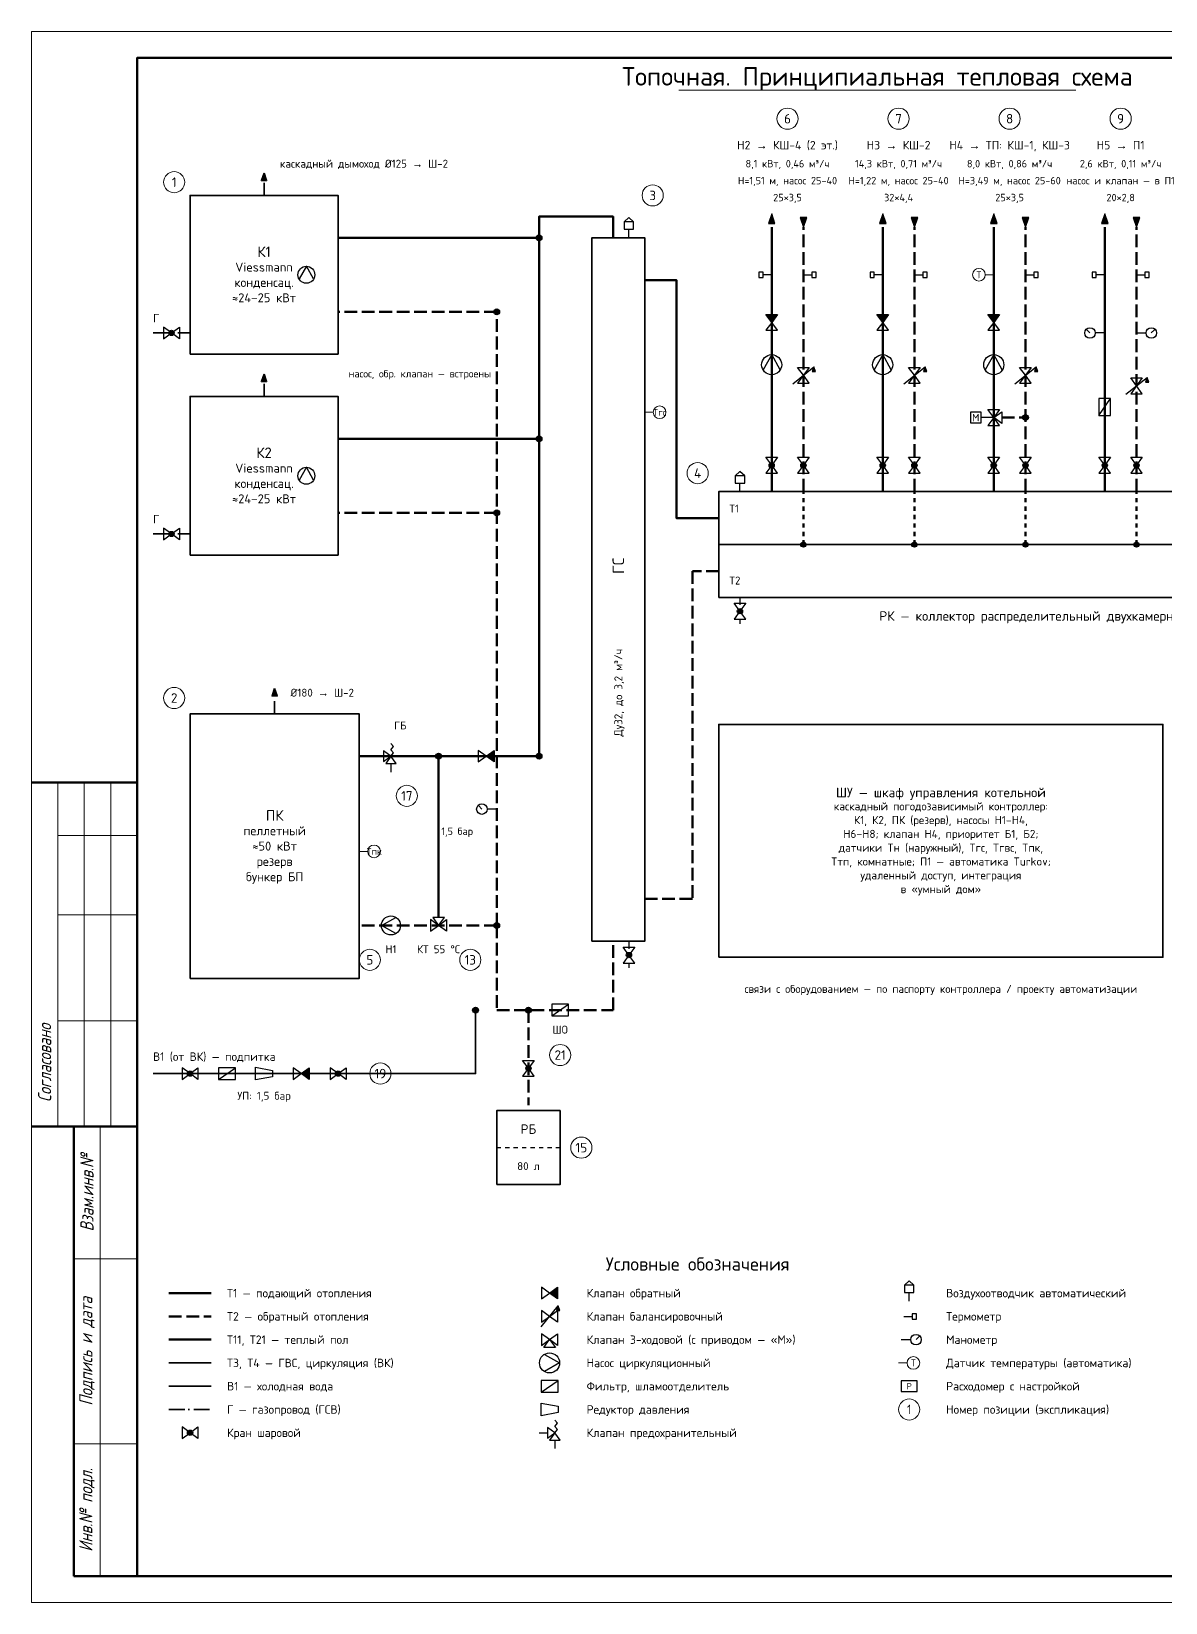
# Paper-space layout 'Лист' of a CAD drawing. Header units: millimetres. Extents: x 0 to 420, y 0 to 297.
# Drawn here: x 0 to 214.5, y 0 to 297 of the extents above; entities that cross this region are included whole.
import ezdxf
from ezdxf.enums import TextEntityAlignment as Align

# ---------------------------------------------------------------- set-up
doc = ezdxf.new("R2010")
doc.units = ezdxf.units.MM
for name, pattern in [('ОВ_ПУНКТ', [160, 80, -80]), ('ОВ_ШП', [460, 300, -80, 0, -80]), ('ОВ_ШТРИХ', [330, 240, -90])]:
    doc.linetypes.add(name, pattern=pattern)
for name, color, linetype, lineweight in [('ОВ_автоматика', 8, 'Continuous', 18), ('ОВ_арматура', 7, 'Continuous', 25), ('ОВ_В1', 4, 'Continuous', 35), ('ОВ_Г', 42, 'Continuous', 35), ('ОВ_дымоход', 8, 'Continuous', 35), ('ОВ_марки', 7, 'Continuous', 18), ('ОВ_оборуд', 7, 'Continuous', 35), ('ОВ_Т1', 1, 'Continuous', 50), ('ОВ_Т11', 6, 'Continuous', 35), ('ОВ_Т2', 5, 'Continuous', 50), ('ОВ_Т21', 4, 'Continuous', 35), ('ОВ_Т3', 3, 'Continuous', 35), ('ОВ_текст', 7, 'Continuous', 18), ('Рамка', 7, 'Continuous', 50), ('Таблицы', 7, 'Continuous', 18), ('Текст', 7, 'Continuous', 18), ('Тонкие', 8, 'Continuous', 13)]:
    doc.layers.add(name, color=color, linetype=linetype, lineweight=lineweight)
doc.styles.add('GOST', font='isocpeur.ttf', dxfattribs={"width": 0.9})
doc.styles.add('GOST_I', font='isocpeur.ttf', dxfattribs={"width": 0.8})

psp = doc.layouts.new('Лист')

# ---------------------------------------------------------------- hatches: boundary and pattern name
at = {"layer": 'ОВ_арматура'}
for points in [[(140, 262.5), (139.37, 260.7), (140.63, 260.7)], [(146, 260), (146.63, 261.8), (145.37, 261.8)], [(161, 262.5), (160.37, 260.7), (161.63, 260.7)], [(167, 260), (167.63, 261.8), (166.37, 261.8)], [(182, 262.5), (181.37, 260.7), (182.63, 260.7)], [(188, 260), (188.63, 261.8), (187.37, 261.8)], [(203, 262.5), (202.37, 260.7), (203.63, 260.7)], [(209, 260), (209.63, 261.8), (208.37, 261.8)], [(140, 242), (138.9, 243.5), (141.1, 243.5)], [(161, 242), (159.9, 243.5), (162.1, 243.5)], [(182, 242), (180.9, 243.5), (183.1, 243.5)], [(148, 233.6), (147.685, 232.7), (148.315, 232.7)], [(169, 233.6), (168.685, 232.7), (169.315, 232.7)], [(190, 233.6), (189.685, 232.7), (190.315, 232.7)], [(211, 231.6), (210.685, 230.7), (211.315, 230.7)], [(86, 160), (87.5, 161.1), (87.5, 158.9)], [(51, 100), (52.5, 101.1), (52.5, 98.9)], [(98, 58.5), (99.5, 59.6), (99.5, 57.4)], [(99.6, 56.1), (99.285, 55.2), (99.915, 55.2)]]:
    psp.add_hatch(color=7, dxfattribs=at).paths.add_polyline_path(points)
h = psp.add_hatch(color=7, dxfattribs=at)
edge = h.paths.add_edge_path()
edge.add_arc((96, 258), 0.55, 0, 360)
h = psp.add_hatch(color=7, dxfattribs=at)
edge = h.paths.add_edge_path()
edge.add_arc((88, 244), 0.55, 0, 360)
h = psp.add_hatch(color=7, dxfattribs=at)
edge = h.paths.add_edge_path()
edge.add_arc((26.5, 240), 0.5, 0, 360)
h = psp.add_hatch(color=7, dxfattribs=at)
edge = h.paths.add_edge_path()
edge.add_arc((188, 224), 0.55, 0, 360)
h = psp.add_hatch(color=7, dxfattribs=at)
edge = h.paths.add_edge_path()
edge.add_arc((96, 220), 0.55, 0, 360)
h = psp.add_hatch(color=7, dxfattribs=at)
edge = h.paths.add_edge_path()
edge.add_arc((140, 215), 0.5, 0, 360)
h = psp.add_hatch(color=7, dxfattribs=at)
edge = h.paths.add_edge_path()
edge.add_arc((146, 215), 0.5, 0, 360)
h = psp.add_hatch(color=7, dxfattribs=at)
edge = h.paths.add_edge_path()
edge.add_arc((161, 215), 0.5, 0, 360)
h = psp.add_hatch(color=7, dxfattribs=at)
edge = h.paths.add_edge_path()
edge.add_arc((167, 215), 0.5, 0, 360)
h = psp.add_hatch(color=7, dxfattribs=at)
edge = h.paths.add_edge_path()
edge.add_arc((182, 215), 0.5, 0, 360)
h = psp.add_hatch(color=7, dxfattribs=at)
edge = h.paths.add_edge_path()
edge.add_arc((188, 215), 0.5, 0, 360)
h = psp.add_hatch(color=7, dxfattribs=at)
edge = h.paths.add_edge_path()
edge.add_arc((203, 215), 0.5, 0, 360)
h = psp.add_hatch(color=7, dxfattribs=at)
edge = h.paths.add_edge_path()
edge.add_arc((209, 215), 0.5, 0, 360)
h = psp.add_hatch(color=7, dxfattribs=at)
edge = h.paths.add_edge_path()
edge.add_arc((88, 206), 0.55, 0, 360)
h = psp.add_hatch(color=7, dxfattribs=at)
edge = h.paths.add_edge_path()
edge.add_arc((26.5, 202), 0.5, 0, 360)
h = psp.add_hatch(color=7, dxfattribs=at)
edge = h.paths.add_edge_path()
edge.add_arc((146, 200), 0.5, 0, 360)
h = psp.add_hatch(color=7, dxfattribs=at)
edge = h.paths.add_edge_path()
edge.add_arc((167, 200), 0.5, 0, 360)
h = psp.add_hatch(color=7, dxfattribs=at)
edge = h.paths.add_edge_path()
edge.add_arc((188, 200), 0.5, 0, 360)
h = psp.add_hatch(color=7, dxfattribs=at)
edge = h.paths.add_edge_path()
edge.add_arc((209, 200), 0.5, 0, 360)
h = psp.add_hatch(color=7, dxfattribs=at)
edge = h.paths.add_edge_path()
edge.add_arc((134, 187.4), 0.5, 0, 360)
h = psp.add_hatch(color=7, dxfattribs=at)
edge = h.paths.add_edge_path()
edge.add_arc((77, 160), 0.55, 0, 360)
h = psp.add_hatch(color=7, dxfattribs=at)
edge = h.paths.add_edge_path()
edge.add_arc((96, 160), 0.55, 0, 360)
h = psp.add_hatch(color=7, dxfattribs=at)
edge = h.paths.add_edge_path()
edge.add_arc((88, 128), 0.55, 0, 360)
h = psp.add_hatch(color=7, dxfattribs=at)
edge = h.paths.add_edge_path()
edge.add_arc((113, 122.4), 0.5, 0, 360)
h = psp.add_hatch(color=7, dxfattribs=at)
edge = h.paths.add_edge_path()
edge.add_arc((84, 112), 0.55, 0, 360)
h = psp.add_hatch(color=7, dxfattribs=at)
edge = h.paths.add_edge_path()
edge.add_arc((94, 112), 0.55, 0, 360)
h = psp.add_hatch(color=7, dxfattribs=at)
edge = h.paths.add_edge_path()
edge.add_arc((94, 101), 0.5, 0, 360)
h = psp.add_hatch(color=7, dxfattribs=at)
edge = h.paths.add_edge_path()
edge.add_arc((30, 100), 0.5, 0, 360)
h = psp.add_hatch(color=7, dxfattribs=at)
edge = h.paths.add_edge_path()
edge.add_arc((58, 100), 0.5, 0, 360)
h = psp.add_hatch(color=7, dxfattribs=at)
edge = h.paths.add_edge_path()
edge.add_arc((30, 32.1), 0.5, 0, 360)
at = {"layer": 'ОВ_дымоход'}
for points in [[(44, 270.2), (43.51, 268.8), (44.49, 268.8)], [(44, 232.2), (43.51, 230.8), (44.49, 230.8)], [(46, 172.8), (45.51, 171.4), (46.49, 171.4)]]:
    psp.add_hatch(color=7, dxfattribs=at).paths.add_polyline_path(points)

# ---------------------------------------------------------------- linework, layer by layer
at = {"layer": 'ОВ_автоматика'}
for points in [[(182, 251), (180.4, 251)], [(116, 225), (117.6, 225)], [(62, 142), (63.6, 142)], [(164, 45.3), (165.6, 45.3)]]:
    psp.add_lwpolyline(points, dxfattribs=at)
for centre in [(179.2, 251), (118.8, 225), (64.8, 142), (166.8, 45.3)]:
    psp.add_circle(centre, 1.2, dxfattribs=at)
at = {"layer": 'ОВ_арматура'}
for points in [[(112.1, 261), (113, 261.8)], [(113.9, 261), (113, 261.8)], [(113, 258), (113, 259.6)], [(53.36, 250.2), (52, 252.6), (50.64, 250.2)], [(140, 251), (138.4, 251)], [(146, 251), (147.6, 251)], [(161, 251), (159.4, 251)], [(167, 251), (168.6, 251)], [(188, 251), (189.6, 251)], [(203, 251), (201.4, 251)], [(209, 251), (210.6, 251)], [(200.2, 240), (199.6, 240.6)], [(211.8, 240), (212.4, 240.6)], [(203, 240), (201.2, 240)], [(209, 240), (210.8, 240)], [(141.615, 233.05), (140, 235.9), (138.385, 233.05)], [(162.615, 233.05), (161, 235.9), (159.385, 233.05)], [(183.615, 233.05), (182, 235.9), (180.385, 233.05)], [(144, 230.4), (148, 233.6)], [(165, 230.4), (169, 233.6)], [(186, 230.4), (190, 233.6)], [(207, 228.4), (211, 231.6)], [(201.9, 224.4), (204.1, 227.6)], [(182, 224), (179.6, 224)], [(53.36, 212.2), (52, 214.6), (50.64, 212.2)], [(133.1, 213), (134, 213.8)], [(134.9, 213), (134, 213.8)], [(134, 210), (134, 211.6)], [(134, 190), (134, 188.6)], [(134, 185.9), (134, 185)], [(68, 160), (68.5, 160.6), (68, 161.2), (68.5, 161.8), (68, 162.4)], [(65, 160), (66.6, 160)], [(68, 158.6), (68, 157)], [(85.2, 150), (84.6, 150.6)], [(88, 150), (86.2, 150)], [(68.9, 126.47), (66.2, 128), (68.9, 129.53)], [(113, 125), (113, 123.6)], [(113, 120.9), (113, 120)], [(98.4, 110.9), (101.6, 113.1)], [(35.4, 98.9), (38.6, 101.1)], [(165.1, 60), (166, 60.8)], [(166.9, 60), (166, 60.8)], [(166, 57), (166, 58.6)], [(96.4, 52.1), (99.6, 56.1)], [(165, 54.1), (166.6, 54.1)], [(164.5, 49.7), (166.3, 49.7)], [(167.3, 49.7), (167.9, 50.3)], [(97.05, 46.915), (99.9, 45.3), (97.05, 43.685)], [(96.4, 39.8), (99.6, 42)], [(99, 32.1), (99.5, 32.7), (99, 33.3), (99.5, 33.9), (99, 34.5)], [(96, 32.1), (97.6, 32.1)], [(99, 30.7), (99, 29.1)]]:
    psp.add_lwpolyline(points, dxfattribs=at)
for points in [[(140, 262.5), (139.37, 260.7), (140.63, 260.7)], [(146, 260), (146.63, 261.8), (145.37, 261.8)], [(161, 262.5), (160.37, 260.7), (161.63, 260.7)], [(167, 260), (167.63, 261.8), (166.37, 261.8)], [(182, 262.5), (181.37, 260.7), (182.63, 260.7)], [(188, 260), (188.63, 261.8), (187.37, 261.8)], [(203, 262.5), (202.37, 260.7), (203.63, 260.7)], [(209, 260), (209.63, 261.8), (208.37, 261.8)], [(112.1, 259.6), (113.9, 259.6), (113.9, 261), (112.1, 261)], [(137.6, 250.5), (138.4, 250.5), (138.4, 251.5), (137.6, 251.5)], [(147.6, 250.5), (148.4, 250.5), (148.4, 251.5), (147.6, 251.5)], [(158.6, 250.5), (159.4, 250.5), (159.4, 251.5), (158.6, 251.5)], [(168.6, 250.5), (169.4, 250.5), (169.4, 251.5), (168.6, 251.5)], [(189.6, 250.5), (190.4, 250.5), (190.4, 251.5), (189.6, 251.5)], [(200.6, 250.5), (201.4, 250.5), (201.4, 251.5), (200.6, 251.5)], [(210.6, 250.5), (211.4, 250.5), (211.4, 251.5), (210.6, 251.5)], [(26.5, 240), (25, 241.1), (25, 238.9)], [(26.5, 240), (28, 241.1), (28, 238.9)], [(140, 242), (138.9, 243.5), (141.1, 243.5)], [(140, 242), (138.9, 240.5), (141.1, 240.5)], [(161, 242), (159.9, 243.5), (162.1, 243.5)], [(161, 242), (159.9, 240.5), (162.1, 240.5)], [(182, 242), (180.9, 243.5), (183.1, 243.5)], [(182, 242), (180.9, 240.5), (183.1, 240.5)], [(146, 232), (144.9, 233.5), (147.1, 233.5)], [(146, 232), (144.9, 230.5), (147.1, 230.5)], [(148, 233.6), (147.685, 232.7), (148.315, 232.7)], [(167, 232), (165.9, 233.5), (168.1, 233.5)], [(167, 232), (165.9, 230.5), (168.1, 230.5)], [(169, 233.6), (168.685, 232.7), (169.315, 232.7)], [(188, 232), (186.9, 233.5), (189.1, 233.5)], [(188, 232), (186.9, 230.5), (189.1, 230.5)], [(190, 233.6), (189.685, 232.7), (190.315, 232.7)], [(209, 230), (207.9, 231.5), (210.1, 231.5)], [(209, 230), (207.9, 228.5), (210.1, 228.5)], [(211, 231.6), (210.685, 230.7), (211.315, 230.7)], [(201.9, 224.4), (204.1, 224.4), (204.1, 227.6), (201.9, 227.6)], [(177.6, 223), (179.6, 223), (179.6, 225), (177.6, 225)], [(182, 224), (180.9, 225.5), (183.1, 225.5)], [(182, 224), (180.9, 222.5), (183.1, 222.5)], [(182, 224), (183.5, 225.1), (183.5, 222.9)], [(140, 215), (138.9, 216.5), (141.1, 216.5)], [(140, 215), (138.9, 213.5), (141.1, 213.5)], [(146, 215), (144.9, 216.5), (147.1, 216.5)], [(146, 215), (144.9, 213.5), (147.1, 213.5)], [(161, 215), (159.9, 216.5), (162.1, 216.5)], [(161, 215), (159.9, 213.5), (162.1, 213.5)], [(167, 215), (165.9, 216.5), (168.1, 216.5)], [(167, 215), (165.9, 213.5), (168.1, 213.5)], [(182, 215), (180.9, 216.5), (183.1, 216.5)], [(182, 215), (180.9, 213.5), (183.1, 213.5)], [(188, 215), (186.9, 216.5), (189.1, 216.5)], [(188, 215), (186.9, 213.5), (189.1, 213.5)], [(203, 215), (201.9, 216.5), (204.1, 216.5)], [(203, 215), (201.9, 213.5), (204.1, 213.5)], [(209, 215), (207.9, 216.5), (210.1, 216.5)], [(209, 215), (207.9, 213.5), (210.1, 213.5)], [(133.1, 211.6), (134.9, 211.6), (134.9, 213), (133.1, 213)], [(26.5, 202), (25, 203.1), (25, 200.9)], [(26.5, 202), (28, 203.1), (28, 200.9)], [(134, 187.4), (132.9, 188.9), (135.1, 188.9)], [(134, 187.4), (132.9, 185.9), (135.1, 185.9)], [(68, 160), (66.6, 161), (66.6, 159)], [(86, 160), (84.5, 161.1), (84.5, 158.9)], [(86, 160), (87.5, 161.1), (87.5, 158.9)], [(68, 160), (67, 158.6), (69, 158.6)], [(77, 128), (75.5, 129.1), (75.5, 126.9)], [(77, 128), (78.1, 129.5), (75.9, 129.5)], [(77, 128), (78.5, 129.1), (78.5, 126.9)], [(113, 122.4), (111.9, 123.9), (114.1, 123.9)], [(113, 122.4), (111.9, 120.9), (114.1, 120.9)], [(98.4, 110.9), (101.6, 110.9), (101.6, 113.1), (98.4, 113.1)], [(30, 100), (28.5, 101.1), (28.5, 98.9)], [(30, 100), (31.5, 101.1), (31.5, 98.9)], [(35.4, 98.9), (38.6, 98.9), (38.6, 101.1), (35.4, 101.1)], [(42.4, 98.8), (42.4, 101.2), (45.6, 100.6), (45.6, 99.4)], [(51, 100), (49.5, 101.1), (49.5, 98.9)], [(51, 100), (52.5, 101.1), (52.5, 98.9)], [(58, 100), (56.5, 101.1), (56.5, 98.9)], [(58, 100), (59.5, 101.1), (59.5, 98.9)], [(94, 101), (92.9, 102.5), (95.1, 102.5)], [(94, 101), (92.9, 99.5), (95.1, 99.5)], [(98, 58.5), (96.5, 59.6), (96.5, 57.4)], [(98, 58.5), (99.5, 59.6), (99.5, 57.4)], [(165.1, 58.6), (166.9, 58.6), (166.9, 60), (165.1, 60)], [(98, 54.1), (96.5, 55.2), (96.5, 53)], [(98, 54.1), (99.5, 55.2), (99.5, 53)], [(99.6, 56.1), (99.285, 55.2), (99.915, 55.2)], [(166.6, 53.6), (167.4, 53.6), (167.4, 54.6), (166.6, 54.6)], [(98, 49.7), (96.5, 50.8), (96.5, 48.6)], [(98, 49.7), (99.5, 50.8), (99.5, 48.6)], [(98, 49.7), (99.1, 48.2), (96.9, 48.2)], [(96.4, 39.8), (99.6, 39.8), (99.6, 42), (96.4, 42)], [(164.5, 39.9), (167.5, 39.9), (167.5, 41.9), (164.5, 41.9)], [(96.4, 35.3), (96.4, 37.7), (99.6, 37.1), (99.6, 35.9)], [(30, 32.1), (28.5, 33.2), (28.5, 31)], [(30, 32.1), (31.5, 33.2), (31.5, 31)], [(99, 32.1), (97.6, 33.1), (97.6, 31.1)], [(99, 32.1), (98, 30.7), (100, 30.7)]]:
    psp.add_lwpolyline(points, close=True, dxfattribs=at)
at = {"layer": 'ОВ_арматура', "linetype": 'ОВ_ПУНКТ', "ltscale": 0.01}
psp.add_lwpolyline([(88, 86), (100, 86)], dxfattribs=at)
at = {"layer": 'ОВ_арматура'}
for centre, radius in [((96, 258), 0.55), ((52, 251), 1.6), ((88, 244), 0.55), ((200.2, 240), 1), ((211.8, 240), 1), ((26.5, 240), 0.5), ((140, 234), 1.9), ((161, 234), 1.9), ((182, 234), 1.9), ((188, 224), 0.55), ((96, 220), 0.55), ((52, 213), 1.6), ((140, 215), 0.5), ((146, 215), 0.5), ((161, 215), 0.5), ((167, 215), 0.5), ((182, 215), 0.5), ((188, 215), 0.5), ((203, 215), 0.5), ((209, 215), 0.5), ((88, 206), 0.55), ((26.5, 202), 0.5), ((146, 200), 0.5), ((167, 200), 0.5), ((188, 200), 0.5), ((209, 200), 0.5), ((134, 187.4), 0.5), ((77, 160), 0.55), ((96, 160), 0.55), ((85.2, 150), 1), ((68, 128), 1.8), ((88, 128), 0.55), ((113, 122.4), 0.5), ((84, 112), 0.55), ((94, 112), 0.55), ((94, 101), 0.5), ((30, 100), 0.5), ((58, 100), 0.5), ((167.3, 49.7), 1), ((98, 45.3), 1.9), ((30, 32.1), 0.5)]:
    psp.add_circle(centre, radius, dxfattribs=at)
at = {"layer": 'ОВ_В1', "lineweight": 35}
for points in [[(23, 100), (84, 100), (84, 112)], [(26, 40.9), (34, 40.9)]]:
    psp.add_lwpolyline(points, dxfattribs=at)
at = {"layer": 'ОВ_Г', "linetype": 'ОВ_ШП', "lineweight": 35, "ltscale": 0.01}
for points in [[(23, 240), (30, 240)], [(23, 202), (30, 202)], [(26, 36.5), (34, 36.5)]]:
    psp.add_lwpolyline(points, dxfattribs=at)
at = {"layer": 'ОВ_дымоход'}
for points in [[(44, 270.2), (43.51, 268.8), (44.49, 268.8)], [(44, 232.2), (43.51, 230.8), (44.49, 230.8)], [(46, 172.8), (45.51, 171.4), (46.49, 171.4)]]:
    psp.add_lwpolyline(points, close=True, dxfattribs=at)
at = {"layer": 'ОВ_дымоход', "linetype": 'ОВ_ШТРИХ', "lineweight": 35, "ltscale": 0.01}
for points in [[(44, 266), (44, 269)], [(44, 228), (44, 231)], [(46, 168), (46, 171.5)]]:
    psp.add_lwpolyline(points, dxfattribs=at)
at = {"layer": 'ОВ_марки'}
for centre in [(143, 280.5), (164, 280.5), (185, 280.5), (206, 280.5), (27, 268.5), (117.5, 266), (126, 213.5), (27, 171), (71, 152.5), (64, 121.5), (83, 121.5), (100, 103.5), (66, 100), (104, 86), (166, 36.5)]:
    psp.add_circle(centre, 2, dxfattribs=at)
at = {"layer": 'ОВ_оборуд'}
for points in [[(30, 236), (58, 236), (58, 266), (30, 266)], [(106, 125), (116, 125), (116, 258), (106, 258)], [(30, 198), (58, 198), (58, 228), (30, 228)], [(130, 190), (256, 190), (256, 210), (130, 210)], [(30, 118), (62, 118), (62, 168), (30, 168)], [(130, 122), (214, 122), (214, 166), (130, 166)], [(88, 79), (100, 79), (100, 93), (88, 93)]]:
    psp.add_lwpolyline(points, close=True, dxfattribs=at)
psp.add_lwpolyline([(130, 200), (256, 200)], dxfattribs=at)
at = {"layer": 'ОВ_Т1', "lineweight": 50}
for points in [[(96, 160), (96, 262), (106, 262)], [(106, 262), (110, 262), (110, 258)], [(140, 210), (140, 260)], [(161, 210), (161, 260)], [(203, 210), (203, 260)], [(58, 258), (96, 258)], [(116, 250), (122, 250), (122, 205), (130, 205)], [(58, 220), (96, 220)], [(62, 160), (96, 160)], [(77, 129.5), (77, 160)], [(26, 58.5), (34, 58.5)]]:
    psp.add_lwpolyline(points, dxfattribs=at)
at = {"layer": 'ОВ_Т11', "lineweight": 50}
for points in [[(182, 210), (182, 260)], [(26, 49.7), (34, 49.7)]]:
    psp.add_lwpolyline(points, dxfattribs=at)
at = {"layer": 'ОВ_Т2', "linetype": 'ОВ_ШТРИХ', "lineweight": 50, "ltscale": 0.01}
for points in [[(146, 210), (146, 260)], [(167, 210), (167, 260)], [(209, 210), (209, 260)], [(88, 244), (58, 244)], [(88, 128), (88, 244)], [(88, 206), (58, 206)], [(130, 195), (125, 195), (125, 133), (116, 133)], [(88, 128), (62, 128)], [(88, 128), (88, 112), (110, 112), (110, 125)], [(94, 112), (94, 94)], [(26, 54.1), (34, 54.1)]]:
    psp.add_lwpolyline(points, dxfattribs=at)
at = {"layer": 'ОВ_Т2', "linetype": 'ОВ_ПУНКТ', "ltscale": 0.01}
for points in [[(146, 200), (146, 210)], [(167, 200), (167, 210)], [(188, 200), (188, 210)], [(209, 200), (209, 210)]]:
    psp.add_lwpolyline(points, dxfattribs=at)
at = {"layer": 'ОВ_Т21', "linetype": 'ОВ_ШТРИХ', "lineweight": 50, "ltscale": 0.01}
for points in [[(188, 210), (188, 260)], [(183.5, 224), (188, 224)]]:
    psp.add_lwpolyline(points, dxfattribs=at)
at = {"layer": 'ОВ_Т3', "lineweight": 35}
psp.add_lwpolyline([(26, 45.3), (34, 45.3)], dxfattribs=at)
at = {"layer": 'Рамка', "lineweight": 50}
psp.add_lwpolyline([(20, 5), (415, 5), (415, 292), (20, 292)], close=True, dxfattribs=at)
at = {"layer": 'Таблицы', "lineweight": 18}
psp.add_line((122.463, 285.875), (197.537, 285.875), dxfattribs=at)
at = {"layer": 'Таблицы', "lineweight": 50}
for p, q in [((0, 155), (20, 155)), ((0, 90), (20, 90)), ((8, 5), (8, 90)), ((8, 5), (20, 5))]:
    psp.add_line(p, q, dxfattribs=at)
at = {"layer": 'Таблицы'}
for p, q in [((5, 90), (5, 155)), ((10, 90), (10, 155)), ((15, 90), (15, 155)), ((5, 145), (20, 145)), ((5, 130), (20, 130)), ((5, 110), (20, 110)), ((13, 5), (13, 90)), ((8, 65), (20, 65)), ((8, 30), (20, 30))]:
    psp.add_line(p, q, dxfattribs=at)
at = {"layer": 'Тонкие'}
psp.add_lwpolyline([(0, 0), (420, 0), (420, 297), (0, 297)], close=True, dxfattribs=at)

# ---------------------------------------------------------------- texts
at = {"layer": 'ОВ_автоматика', "style": 'GOST'}
for s, p in [('T', (179.2, 251)), ('Tгс', (118.8, 225)), ('Tпк', (64.8, 142)), ('T', (166.8, 45.3))]:
    psp.add_text(s, height=1.3, dxfattribs=at).set_placement(p, align=Align.MIDDLE_CENTER)
at = {"layer": 'ОВ_арматура', "style": 'GOST'}
for s, height, p in [('М', 1.4, (178.6, 224)), ('Р', 1.2, (166, 40.9))]:
    psp.add_text(s, height=height, dxfattribs=at).set_placement(p, align=Align.MIDDLE_CENTER)
at = {"layer": 'ОВ_марки', "style": 'GOST'}
for s, height, p in [('6', 1.8, (143, 280.5)), ('7', 1.8, (164, 280.5)), ('8', 1.8, (185, 280.5)), ('9', 1.8, (206, 280.5)), ('1', 1.8, (27, 268.5)), ('3', 1.8, (117.5, 266)), ('К1', 2, (44, 255.35)), ('Viessmann', 1.7, (44, 252.45)), ('конденсац.', 1.7, (44, 249.55)), ('≈24–25 кВт', 1.7, (44, 246.65)), ('К2', 2, (44, 217.35)), ('Viessmann', 1.7, (44, 214.45)), ('4', 1.8, (126, 213.5)), ('конденсац.', 1.7, (44, 211.55)), ('≈24–25 кВт', 1.7, (44, 208.65)), ('2', 1.8, (27, 171)), ('17', 1.8, (71, 152.5)), ('ШУ — шкаф управления котельной', 1.8, (172, 153.135)), ('ПК', 2, (46, 148.8)), ('каскадный погодозависимый контроллер:', 1.53, (172, 150.525)), ('К1, К2, ПК (резерв), насосы Н1–Н4,', 1.53, (172, 147.915)), ('пеллетный', 1.7, (46, 145.9)), ('Н6–Н8; клапан Н4, приоритет Б1, Б2;', 1.53, (172, 145.305)), ('≈50 кВт', 1.7, (46, 143)), ('датчики Tн (наружный), Tгс, Tгвс, Tпк,', 1.53, (172, 142.695)), ('резерв', 1.7, (46, 140.1)), ('Tтп, комнатные; П1 — автоматика Turkov;', 1.53, (172, 140.085)), ('бункер БП', 1.7, (46, 137.2)), ('удаленный доступ, интеграция', 1.53, (172, 137.475)), ('в «умный дом»', 1.53, (172, 134.865)), ('5', 1.8, (64, 121.5)), ('13', 1.8, (83, 121.5)), ('21', 1.8, (100, 103.5)), ('19', 1.8, (66, 100)), ('РБ', 1.8, (94, 89.5)), ('15', 1.8, (104, 86)), ('80 л', 1.5, (94, 82.5)), ('1', 1.8, (166, 36.5))]:
    psp.add_text(s, height=height, dxfattribs=at).set_placement(p, align=Align.MIDDLE_CENTER)
at = {"layer": 'ОВ_текст', "style": 'GOST'}
for s, height, p in [('Н2 → КШ-4 (2 эт.)', 1.6, (143, 275.5)), ('Н3 → КШ-2', 1.6, (164, 275.5)), ('Н4 → ТП: КШ-1, КШ-3', 1.6, (185, 275.5)), ('Н5 → П1', 1.6, (206, 275.5)), ('8,1 кВт, 0,46 м³/ч', 1.4, (143, 272)), ('14,3 кВт, 0,71 м³/ч', 1.4, (164, 272)), ('8,0 кВт, 0,86 м³/ч', 1.4, (185, 272)), ('2,6 кВт, 0,11 м³/ч', 1.4, (206, 272)), ('H=1,51 м, насос 25-40', 1.4, (143, 268.8)), ('H=1,22 м, насос 25-40', 1.4, (164, 268.8)), ('H=3,49 м, насос 25-60', 1.4, (185, 268.8)), ('насос и клапан — в П1', 1.4, (206, 268.8)), ('25×3,5', 1.4, (143, 265.6)), ('32×4,4', 1.4, (164, 265.6)), ('25×3,5', 1.4, (185, 265.6)), ('20×2,8', 1.4, (206, 265.6)), ('РК — коллектор распределительный двухкамерный Ду32', 1.8, (193, 186.5)), ('Н1', 1.5, (68, 123.5)), ('КТ 55 °С', 1.5, (77, 123.5)), ('связи с оборудованием — по паспорту контроллера / проекту автоматизации', 1.5, (172, 116)), ('ШО', 1.5, (100, 108.3)), ('УП: 1,5 бар', 1.5, (44, 95.8)), ('Условные обозначения', 2.5, (126, 64))]:
    psp.add_text(s, height=height, dxfattribs=at).set_placement(p, align=Align.MIDDLE_CENTER)
for s, height, p in [('каскадный дымоход Ø125 → Ш-2', 1.5, (47, 272)), ('Г', 1.6, (23, 242.8)), ('насос, обр. клапан — встроены', 1.4, (60, 232.3)), ('Г', 1.6, (23, 204.8)), ('Т1', 1.5, (132, 206.8)), ('Т2', 1.5, (132, 193.2)), ('Ø180 → Ш-2', 1.5, (49, 172)), ('ГБ', 1.5, (68.6, 165.8)), ('В1 (от ВК) — подпитка', 1.6, (23, 103.2)), ('Т1 — подающий отопления', 1.6, (37, 58.5)), ('Клапан обратный', 1.6, (105, 58.5)), ('Воздухоотводчик автоматический', 1.6, (173, 58.5)), ('Т2 — обратный отопления', 1.6, (37, 54.1)), ('Клапан балансировочный', 1.6, (105, 54.1)), ('Термометр', 1.6, (173, 54.1)), ('Т11, Т21 — теплый пол', 1.6, (37, 49.7)), ('Клапан 3-ходовой (с приводом — «М»)', 1.6, (105, 49.7)), ('Манометр', 1.6, (173, 49.7)), ('Т3, Т4 — ГВС, циркуляция (ВК)', 1.6, (37, 45.3)), ('Насос циркуляционный', 1.6, (105, 45.3)), ('Датчик температуры (автоматика)', 1.6, (173, 45.3)), ('В1 — холодная вода', 1.6, (37, 40.9)), ('Фильтр, шламоотделитель', 1.6, (105, 40.9)), ('Расходомер с настройкой', 1.6, (173, 40.9)), ('Г — газопровод (ГСВ)', 1.6, (37, 36.5)), ('Редуктор давления', 1.6, (105, 36.5)), ('Номер позиции (экспликация)', 1.6, (173, 36.5)), ('Кран шаровой', 1.6, (37, 32.1)), ('Клапан предохранительный', 1.6, (105, 32.1))]:
    psp.add_text(s, height=height, dxfattribs=at).set_placement(p, align=Align.MIDDLE_LEFT)
for s, height, p in [('ГС', 2.2, (111, 196)), ('Ду32, до 3,2 м³/ч', 1.5, (111, 172))]:
    psp.add_text(s, height=height, rotation=90, dxfattribs=at).set_placement(p, align=Align.MIDDLE_CENTER)
psp.add_text('1,5 бар', height=1.4, dxfattribs=at).set_placement((83.5, 145.8), align=Align.MIDDLE_RIGHT)
at = {"layer": 'Текст', "style": 'GOST'}
psp.add_text('Топочная. Принципиальная тепловая схема', height=3.5, dxfattribs=at).set_placement((160, 288.5), align=Align.MIDDLE_CENTER)
at = {"layer": 'Текст', "char_height": 2.5, "attachment_point": 5, "rotation": 90, "style": 'GOST_I'}
for s, insert in [('{\\W0.8;\\Q15;Согласовано}', (2.5, 102)), ('{\\W0.8;\\Q15;Взам.инв.№}', (10.5, 77.5)), ('{\\W0.8;\\Q15;Подпись и дата}', (10.5, 47.5)), ('{\\W0.8;\\Q15;Инв.№ подл.}', (10.5, 17.5))]:
    psp.add_mtext(s, dxfattribs=dict(at, insert=insert))

doc.saveas('drawing.dxf')
